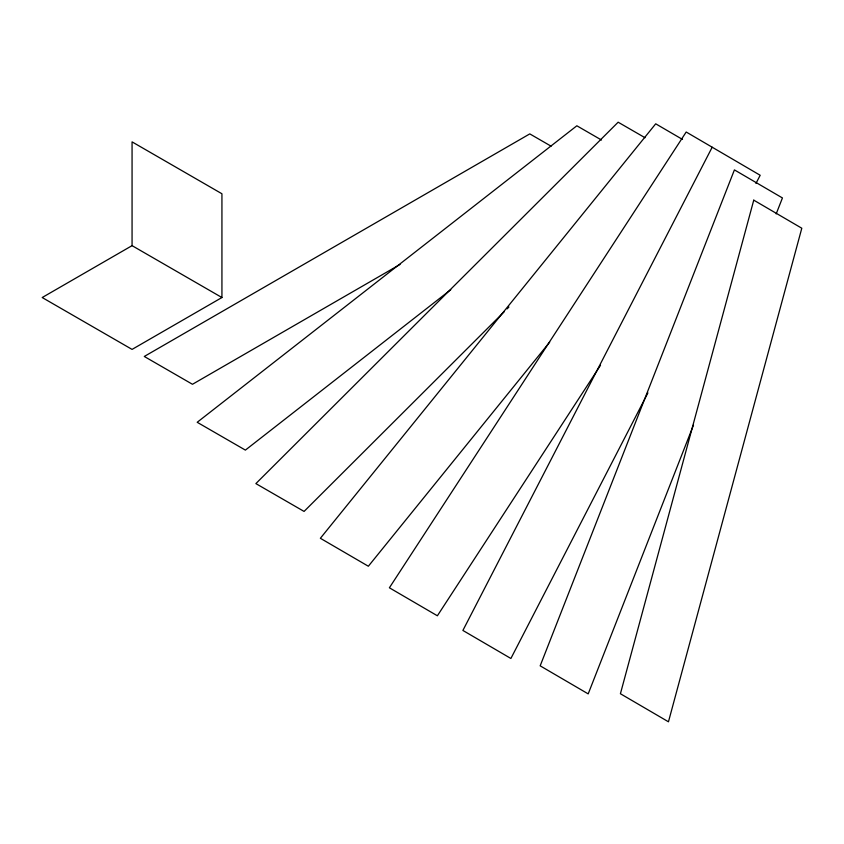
<?xml version="1.0" encoding="UTF-8"?>
<svg xmlns="http://www.w3.org/2000/svg" width="844" height="844" viewBox="0 0 844 844"><rect width="100%" height="100%" fill="white"/><g stroke="black" fill="none" stroke-linecap="round" stroke-linejoin="round"><path stroke-width="1.27" d="M693.494 425.049L588.194 693.884L540.171 665.832L734.417 169.897L782.441 197.95L776.185 213.901M712.178 147.236L462.892 630.447L510.894 658.478L647.918 392.882M755.96 183.454L760.18 175.267L686.193 132.012L389.39 587.783L437.382 615.782L600.517 365.273M549.687 342.126L368.353 566.24L320.372 538.282L655.714 123.815L682.49 139.429M504.29 311.668L304.072 511.422L255.88 483.601L618.146 122.201L645.038 137.73M507.086 308.883L508.943 307.026M450.77 289.703L245.382 450.105L197.201 422.285L576.853 125.788L601.508 140.03M132.065 245.646L42.2 297.531L132.065 349.405L221.93 297.531L221.93 193.761L132.065 141.876L132.065 245.646L221.93 297.531M400.056 264.436L192.474 384.284L144.282 356.463L529.789 133.89L551.09 146.181M753.755 200.155L620.414 693.736L668.459 721.799L801.8 228.228L753.755 200.155"/></g></svg>
